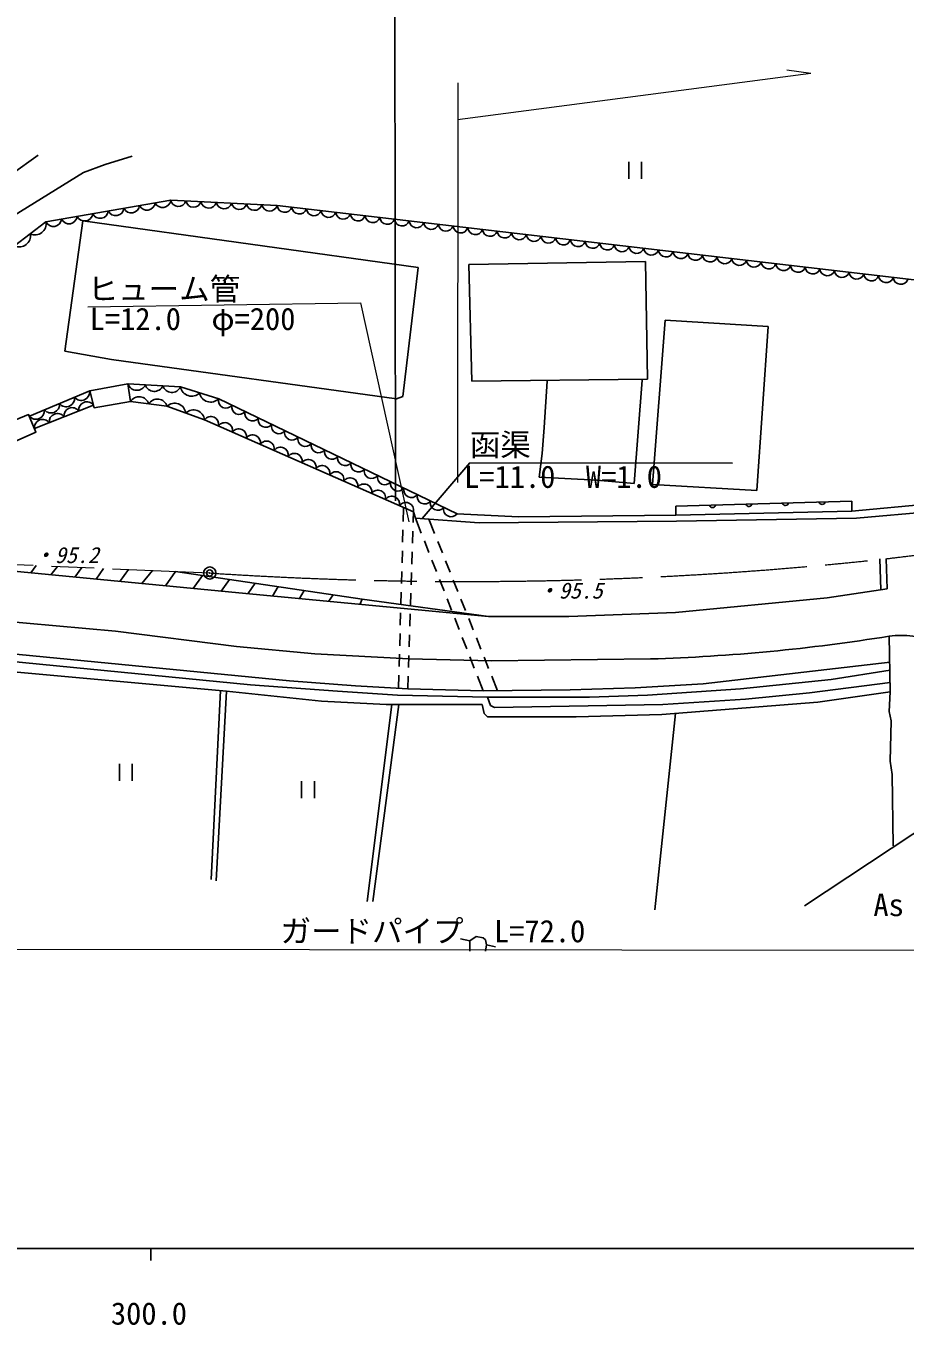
# Model space of a CAD drawing. Units: millimetres, scale not verified. Extents: x 40000 to 680000, y 20000 to 380000.
# Drawn here: x 357764 to 429824, y 198715 to 305238 of the extents above; entities that cross this region are included whole.
import ezdxf
from ezdxf.enums import TextEntityAlignment as Align

# ---------------------------------------------------------------- set-up
doc = ezdxf.new("R2010")
doc.units = ezdxf.units.MM
doc.header["$LTSCALE"] = 1000
doc.header["$PDMODE"] = 32
doc.header["$PDSIZE"] = 500
doc.linetypes.add('CHAIN', pattern=[18.5, 12, -1.5, 3.5, -1.5])
for name, color, linetype, lineweight in [('M-BGD', 7, 'Continuous', 25), ('M-BMK', 2, 'CHAIN', 13), ('M-BMK-SRVR', 3, 'Continuous', 25), ('M-STR-HTXT', 7, 'Continuous', 13), ('M-STR-STRC', 7, 'Continuous', 25), ('M-TTL-BAND', 7, 'Continuous', 25)]:
    doc.layers.add(name, color=color, linetype=linetype, lineweight=lineweight)
doc.styles.add('ＭＳ ゴシック', font='')
doc.styles.get('ＭＳ ゴシック').set_extended_font_data('MS Gothic')

msp = doc.modelspace()

# ---------------------------------------------------------------- linework, layer by layer
at = {"layer": 'M-BGD'}
for p, q in [((356558, 293046), (358759, 294654)), ((366464, 294570), (364262, 293892)), ((362484, 293215), (356727, 289659)), ((364262, 293892), (362484, 293215)), ((362416, 289269), (360960, 278568)), ((389916, 285426), (362416, 289269)), ((408543, 285934), (394065, 285680)), ((394065, 285680), (394319, 276112)), ((408712, 276282), (408543, 285934)), ((388646, 274842), (389916, 285426)), ((409132, 267643), (410152, 281108)), ((410152, 281108), (418618, 280600)), ((418618, 280600), (417687, 267138)), ((360960, 278568), (364770, 277890)), ((364770, 277890), (388138, 274673)), ((394319, 276112), (408712, 276282)), ((400500, 276112), (400246, 272302)), ((408289, 276197), (407612, 267730)), ((358038, 273242), (362986, 275307)), ((388138, 274673), (388646, 274842)), ((363293, 274152), (358462, 272227)), ((400246, 272302), (400076, 270186)), ((400076, 270186), (399822, 268238)), ((394150, 269424), (390255, 264852)), ((415670, 269391), (394150, 269424)), ((399822, 268238), (404564, 267984)), ((407612, 267730), (404564, 267984)), ((417687, 267138), (409132, 267643)), ((388688, 264610), (388718, 265698)), ((389494, 264517), (389527, 265559)), ((411037, 265864), (425453, 266269)), ((425470, 265450), (411037, 265133)), ((389692, 264874), (390170, 263658)), ((390791, 264792), (391266, 263608)), ((388641, 262910), (388668, 263910)), ((389441, 262818), (389472, 263818)), ((388593, 261211), (388621, 262211)), ((389388, 261119), (389420, 262119)), ((390426, 263006), (390791, 262075)), ((391526, 262958), (391898, 262030)), ((358605, 261003), (358173, 260395)), ((391047, 261424), (391412, 260493)), ((392158, 261380), (392530, 260451)), ((427762, 261550), (427847, 259010)), ((428270, 261550), (428355, 259094)), ((360338, 260928), (359804, 260238)), ((362339, 260840), (361770, 260049)), ((364106, 260763), (363509, 259881)), ((366172, 260673), (365463, 259693)), ((368123, 260588), (367250, 259521)), ((370020, 260505), (369207, 259333)), ((385321, 258249), (370020, 260505)), ((372229, 260180), (371476, 259115)), ((388545, 259512), (388573, 260511)), ((389336, 259420), (389367, 260419)), ((374460, 259851), (373755, 258896)), ((376560, 259541), (375954, 258684)), ((378430, 259265), (377965, 258493)), ((380581, 258948), (380179, 258282)), ((391668, 259841), (392033, 258910)), ((392790, 259802), (393162, 258873)), ((428355, 259094), (423444, 258332)), ((365109, 255623), (337592, 258078)), ((382957, 258598), (382567, 258055)), ((388498, 257812), (388526, 258812)), ((389283, 257721), (389314, 258720)), ((392289, 258259), (392654, 257328)), ((393422, 258223), (393793, 257295)), ((423444, 258332), (410998, 257147)), ((388450, 256113), (388478, 257113)), ((389230, 256022), (389261, 257021)), ((402278, 256808), (395674, 256808)), ((410998, 257147), (402278, 256808)), ((392910, 256676), (393275, 255745)), ((394054, 256645), (394425, 255717)), ((375015, 254353), (365109, 255623)), ((388403, 254414), (388431, 255413)), ((389177, 254322), (389208, 255322)), ((393531, 255094), (393896, 254163)), ((394686, 255067), (395057, 254139)), ((428524, 255200), (428609, 250628)), ((381450, 253760), (375015, 254353)), ((389154, 253337), (381450, 253760)), ((388355, 252714), (388383, 253714)), ((389124, 252623), (389155, 253623)), ((395928, 253168), (389154, 253337)), ((394152, 253511), (394517, 252580)), ((395318, 253489), (395689, 252560)), ((408966, 253337), (395928, 253168)), ((413284, 251305), (428609, 253083)), ((388305, 250926), (388336, 252015)), ((389070, 250882), (389102, 251924)), ((394773, 251929), (395250, 250712)), ((395950, 251911), (396424, 250726)), ((416332, 250882), (423783, 251644)), ((423783, 251644), (428609, 252406)), ((372939, 235257), (373703, 250748)), ((388223, 250374), (395589, 250204)), ((389070, 250882), (395250, 250712)), ((395250, 250712), (402362, 250797)), ((402362, 250797), (407696, 250966)), ((403971, 250204), (408712, 250374)), ((407696, 250966), (413284, 251305)), ((408712, 250374), (416332, 250882)), ((422005, 250543), (416756, 250035)), ((428609, 251390), (422005, 250543)), ((422682, 249781), (428609, 250628)), ((428609, 250628), (428524, 249019)), ((387762, 249612), (385737, 233447)), ((386195, 233447), (388325, 249612)), ((387292, 249612), (395166, 249612)), ((395166, 249612), (395335, 248850)), ((395589, 250204), (403971, 250204)), ((395843, 249527), (395589, 250204)), ((396182, 249358), (395843, 249527)), ((409982, 249612), (396182, 249358)), ((409898, 248765), (422682, 249781)), ((416756, 250035), (409982, 249612)), ((395335, 248850), (395589, 248596)), ((395589, 248596), (402870, 248596)), ((402870, 248596), (409898, 248765)), ((410998, 248850), (409305, 232763)), ((428524, 249019), (428694, 248257)), ((428694, 248257), (428609, 244955)), ((365426, 244741), (365426, 243341)), ((366476, 243341), (366476, 244741)), ((428609, 244955), (428778, 243854)), ((380355, 243319), (380355, 241919)), ((381405, 241919), (381405, 243319)), ((428778, 243854), (428863, 238012)), ((435298, 242161), (421582, 233102)), ((393388, 230392), (394150, 230223)), ((394150, 230223), (394658, 230562)), ((394150, 230223), (394150, 229376)), ((394658, 230562), (395250, 230477)), ((395250, 230477), (395420, 230308)), ((395420, 230308), (395504, 229884)), ((395504, 229884), (395420, 229376)), ((395504, 229884), (396266, 229715))]:
    msp.add_line(p, q, dxfattribs=at)
for points in [[(349518, 281295), (356829, 287211), (359396, 289186), (369625, 290963), (378354, 290529), (458923, 281109)], [(366115, 275903), (370426, 275646), (373559, 274671), (393101, 265245)], [(389522, 265407), (372409, 272954), (369322, 274050), (366327, 274433)], [(431842, 266651), (431882, 266066), (425470, 265450), (425453, 266269)], [(411086, 264622), (394904, 264485), (389692, 264874), (389522, 265407)], [(393101, 265245), (398151, 264985), (411037, 265133), (411037, 265864)], [(411086, 264622), (425837, 264886), (432041, 265437)], [(346234, 261543), (375776, 258701), (395674, 256808), (385321, 258249), (385139, 257811)], [(307112, 256724), (308552, 256724), (336851, 255900), (354949, 253930), (379363, 251551), (384787, 251131), (389070, 250882)], [(388223, 250374), (383306, 250704), (376170, 251204), (354932, 253287)], [(354910, 252444), (374195, 250704), (373349, 235152)], [(374195, 250704), (381992, 249867), (387292, 249612)]]:
    msp.add_lwpolyline(points, dxfattribs=at)
for points in [[(362986, 275307), (366115, 275903), (366327, 274433), (363351, 273931)], [(353324, 271477), (357982, 273377), (358584, 271934), (354067, 269931)]]:
    msp.add_lwpolyline(points, close=True, dxfattribs=at)
for centre, radius, start, end in [((368957, 291020), 671, 204.6256, 355.08734), ((370256, 291071), 640, 189.76171, 344.53934), ((371503, 291009), 640, 189.76171, 344.53934), ((372750, 290947), 640, 189.76171, 344.53934), ((362563, 289910), 671, 204.6256, 355.08734), ((363842, 290132), 671, 204.6256, 355.08734), ((365121, 290354), 671, 204.6256, 355.08734), ((366399, 290576), 671, 204.6256, 355.08734), ((367678, 290798), 671, 204.6256, 355.08734), ((373996, 290885), 640, 189.76171, 344.53934), ((375243, 290823), 640, 189.76171, 344.53934), ((376490, 290761), 640, 189.76171, 344.53934), ((377737, 290699), 640, 189.76171, 344.53934), ((378968, 290574), 616, 184.22145, 342.44199), ((380171, 290433), 616, 184.22145, 342.44199), ((381374, 290293), 616, 184.22145, 342.44199), ((382576, 290152), 616, 184.22145, 342.44199), ((383779, 290012), 616, 184.22145, 342.44199), ((384981, 289871), 616, 184.22145, 342.44199), ((358507, 289014), 906, 244.17722, 10.95996), ((360006, 289465), 671, 204.6256, 355.08734), ((361285, 289687), 671, 204.6256, 355.08734), ((386184, 289730), 616, 184.22145, 342.44199), ((387386, 289590), 616, 184.22145, 342.44199), ((388589, 289449), 616, 184.22145, 342.44199), ((389791, 289309), 616, 184.22145, 342.44199), ((390994, 289168), 616, 184.22145, 342.44199), ((392196, 289027), 616, 184.22145, 342.44199), ((393399, 288887), 616, 184.22145, 342.44199), ((394601, 288746), 616, 184.22145, 342.44199), ((357223, 288026), 906, 244.17722, 10.95996), ((395804, 288606), 616, 184.22145, 342.44199), ((397006, 288465), 616, 184.22145, 342.44199), ((398209, 288324), 616, 184.22145, 342.44199), ((399412, 288184), 616, 184.22145, 342.44199), ((400614, 288043), 616, 184.22145, 342.44199), ((401817, 287903), 616, 184.22145, 342.44199), ((403019, 287762), 616, 184.22145, 342.44199), ((404222, 287622), 616, 184.22145, 342.44199), ((405424, 287481), 616, 184.22145, 342.44199), ((406627, 287340), 616, 184.22145, 342.44199), ((407829, 287200), 616, 184.22145, 342.44199), ((409032, 287059), 616, 184.22145, 342.44199), ((410234, 286919), 616, 184.22145, 342.44199), ((411437, 286778), 616, 184.22145, 342.44199), ((412639, 286637), 616, 184.22145, 342.44199), ((413842, 286497), 616, 184.22145, 342.44199), ((415044, 286356), 616, 184.22145, 342.44199), ((416247, 286216), 616, 184.22145, 342.44199), ((417449, 286075), 616, 184.22145, 342.44199), ((418652, 285934), 616, 184.22145, 342.44199), ((419855, 285794), 616, 184.22145, 342.44199), ((421057, 285653), 616, 184.22145, 342.44199), ((422260, 285513), 616, 184.22145, 342.44199), ((423462, 285372), 616, 184.22145, 342.44199), ((424665, 285231), 616, 184.22145, 342.44199), ((425867, 285091), 616, 184.22145, 342.44199), ((427070, 284950), 616, 184.22145, 342.44199), ((428272, 284810), 616, 184.22145, 342.44199), ((429475, 284669), 616, 184.22145, 342.44199), ((366850, 276128), 768, 197.00618, 336.1497), ((362291, 275232), 699, 219.19687, 6.09665), ((367035, 274020), 820, 15.6697, 149.73641), ((368287, 276042), 768, 197.00618, 336.1497), ((369724, 275956), 768, 197.00618, 336.1497), ((371335, 275806), 923, 190.00119, 315.45533), ((372902, 275319), 923, 190.00119, 315.45533), ((359817, 274200), 699, 219.19687, 6.09665), ((361054, 274716), 699, 219.19687, 6.09665), ((361545, 273270), 672, 36.58309, 186.85752), ((362753, 273751), 672, 36.58309, 186.85752), ((368533, 273828), 820, 15.6697, 149.73641), ((369953, 273379), 920, 7.63582, 133.27145), ((374151, 274511), 613, 164.887, 323.60995), ((375237, 273988), 613, 164.887, 323.60995), ((358580, 273684), 699, 219.19687, 6.09665), ((359130, 272307), 672, 36.58309, 186.85752), ((360337, 272789), 672, 36.58309, 186.85752), ((371496, 272831), 920, 7.63582, 133.27145), ((372923, 272575), 639, 348.74402, 143.66147), ((374064, 272072), 639, 348.74402, 143.66147), ((376323, 273464), 613, 164.887, 323.60995), ((377408, 272940), 613, 164.887, 323.60995), ((375205, 271569), 639, 348.74402, 143.66147), ((376346, 271066), 639, 348.74402, 143.66147), ((378494, 272417), 613, 164.887, 323.60995), ((379580, 271893), 613, 164.887, 323.60995), ((377487, 270563), 639, 348.74402, 143.66147), ((378628, 270060), 639, 348.74402, 143.66147), ((380665, 271369), 613, 164.887, 323.60995), ((381751, 270846), 613, 164.887, 323.60995), ((379768, 269556), 639, 348.74402, 143.66147), ((380909, 269053), 639, 348.74402, 143.66147), ((382836, 270322), 613, 164.887, 323.60995), ((383922, 269798), 613, 164.887, 323.60995), ((382050, 268550), 639, 348.74402, 143.66147), ((383191, 268047), 639, 348.74402, 143.66147), ((385008, 269275), 613, 164.887, 323.60995), ((386093, 268751), 613, 164.887, 323.60995), ((384332, 267544), 639, 348.74402, 143.66147), ((385473, 267041), 639, 348.74402, 143.66147), ((387179, 268227), 613, 164.887, 323.60995), ((388265, 267704), 613, 164.887, 323.60995), ((386614, 266538), 639, 348.74402, 143.66147), ((387755, 266035), 639, 348.74402, 143.66147), ((389350, 267180), 613, 164.887, 323.60995), ((390436, 266656), 613, 164.887, 323.60995), ((388896, 265531), 639, 348.74402, 143.66147), ((391521, 266133), 613, 164.887, 323.60995), ((392607, 265609), 613, 164.887, 323.60995), ((414034, 266004), 256, 194.29301, 348.93225), ((417033, 266089), 256, 194.29301, 348.93225), ((420032, 266173), 256, 194.29301, 348.93225), ((423031, 266257), 256, 194.29301, 348.93225), ((404348, 405438), 152172, 271.7391, 279.14157), ((429490, 248276), 6991, 34.67992, 97.93828)]:
    msp.add_arc(centre, radius, start, end, dxfattribs=at)
at = {"layer": 'M-BMK'}
msp.add_line((272445, 264762), (372826, 260383), dxfattribs=at)
for centre, radius, start, end in [((405367, 459711), 199480, 276.59309, 289.86333), ((393872, 578195), 318508, 266.21131, 276.19999)]:
    msp.add_arc(centre, radius, start, end, dxfattribs=at)
at = {"layer": 'M-BMK-SRVR'}
msp.add_circle((372826, 260383), 500, dxfattribs=at)
msp.add_point((372826, 260383), dxfattribs=at)
at = {"layer": 'M-STR-HTXT'}
for p, q in [((422116, 301348), (420134, 301609)), ((422116, 301348), (393134, 297533)), ((393169, 300570), (393134, 267815)), ((362823, 282208), (385175, 282547)), ((385175, 282547), (389152, 264581)), ((354272, 229546), (436451, 229460))]:
    msp.add_line(p, q, dxfattribs=at)
at = {"layer": 'M-STR-STRC'}
for p, q in [((387969, 323356), (388054, 266291)), ((407177, 294100), (407177, 292700)), ((408227, 292700), (408227, 294100))]:
    msp.add_line(p, q, dxfattribs=at)
at = {"layer": 'M-TTL-BAND'}
for p, q in [((40000, 205000), (579000, 205000)), ((368000, 205000), (368000, 204000))]:
    msp.add_line(p, q, dxfattribs=at)

# ---------------------------------------------------------------- texts
at = {"layer": 'M-BGD', "style": 'ＭＳ ゴシック', "oblique": 15}
for s, p in [('・95.2', (358338, 260798)), ('・95.5', (399644, 257885))]:
    msp.add_text(s, height=1320, dxfattribs=at).set_placement(p, align=Align.BOTTOM_LEFT)
at = {"layer": 'M-BGD', "style": 'ＭＳ ゴシック'}
msp.add_text('As', height=1833, dxfattribs=at).set_placement((427232, 231698), align=Align.BOTTOM_LEFT)
at = {"layer": 'M-STR-HTXT', "style": 'ＭＳ ゴシック'}
for s, p in [('ヒューム管', (362823, 282208)), ('L=12.0\u3000φ=200', (362987, 279751)), ('函渠', (394150, 269424)), ('L=11.0\u3000W=1.0', (393682, 266811)), ('ガードパイプ\u3000L=72.0', (378633, 229552))]:
    msp.add_text(s, height=1833, dxfattribs=at).set_placement(p, align=Align.BOTTOM_LEFT)
at = {"layer": 'M-TTL-BAND', "style": 'ＭＳ ゴシック'}
msp.add_text('300.0', height=1833, dxfattribs=at).set_placement((367844, 198195), align=Align.BOTTOM_CENTER)

doc.saveas('drawing.dxf')
